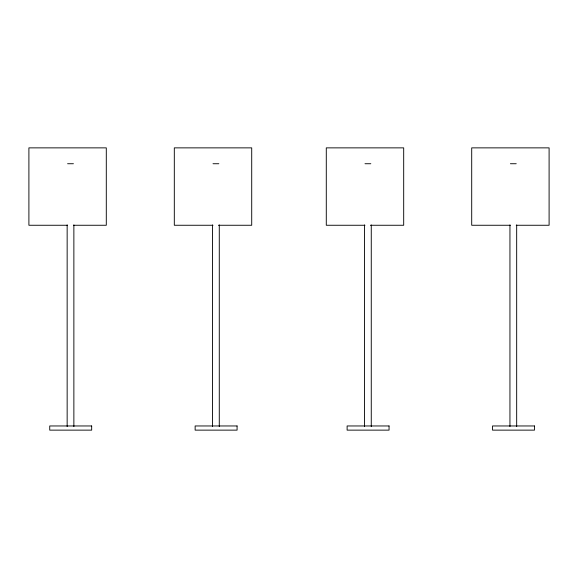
<?xml version="1.0" encoding="UTF-8"?>
<svg xmlns="http://www.w3.org/2000/svg" width="578" height="578" viewBox="0 0 578 578"><rect width="100%" height="100%" fill="white"/><g stroke="black" fill="none" stroke-linecap="round" stroke-linejoin="round"><path stroke-width="0.87" d="M67.597 163.733L73.42 163.733M213.007 163.733L218.831 163.733M364.993 163.733L370.809 163.733M510.403 163.733L516.219 163.733M67.597 225.261L28.9 225.261L28.9 147.867L106.294 147.867L106.294 225.261L73.42 225.261M213.007 225.261L174.31 225.261L174.31 147.867L251.712 147.867L251.712 225.261L218.412 225.261M364.993 225.261L326.288 225.261L326.288 147.867L403.69 147.867L403.69 225.261L370.39 225.261M510.403 225.261L471.706 225.261L471.706 147.867L549.1 147.867L549.1 225.261L516.219 225.261M516.674 224.943L516.674 426.586M509.948 224.943L509.948 426.586M371.264 224.943L371.264 426.586M364.537 224.943L364.537 426.586M219.279 224.943L219.279 426.586M212.56 224.943L212.56 426.586M73.868 224.943L73.868 426.586M67.149 224.943L67.149 426.586M91.671 425.964L49.73 425.964L49.73 430.133L91.671 430.133L91.671 425.964M237.081 425.964L195.14 425.964L195.14 430.133L237.081 430.133L237.081 425.964M389.059 425.964L347.118 425.964L347.118 430.133L389.059 430.133L389.059 425.964M534.469 425.964L492.528 425.964L492.528 430.133L534.469 430.133L534.469 425.964"/></g></svg>
